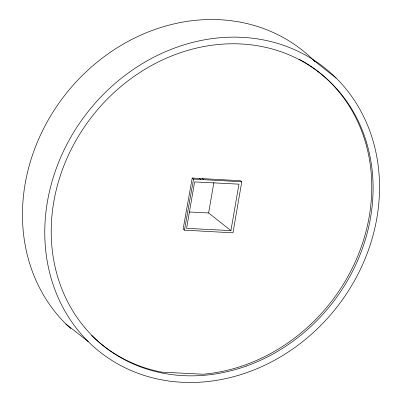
<?xml version="1.0" encoding="UTF-8"?>
<svg xmlns="http://www.w3.org/2000/svg" width="402" height="402" viewBox="0 0 402 402"><rect width="100%" height="100%" fill="white"/><g stroke="black" fill="none" stroke-linecap="round" stroke-linejoin="round"><path stroke-width="0.6" d="M230.924 230.592L186.578 228.351L194.618 181.91L238.959 184.151L230.924 230.592L208.613 212.975L213.899 182.423M241.768 181.784L232.979 232.843L184.463 230.14L183.131 229.09L192.206 178.046L240.436 180.734L241.768 181.784L193.538 179.096L192.206 178.046M184.463 230.14L193.538 179.096M189.252 211.995L208.613 212.975M313.791 60.421L336.102 78.033A181.116 158.217 -51.7 0 1 247.602 372.342A181.116 158.217 -51.7 0 1 52.762 179.046A181.116 158.217 -51.7 0 1 336.102 78.033M202.462 178.619L203.794 179.669M199.297 178.443L200.628 179.493M65.898 323.967L88.209 341.579M299.043 59.174A174.151 152.132 -51.7 0 1 363.885 238.999A174.151 152.132 -51.7 0 1 203.035 374.232L161.694 372.141A174.151 152.132 -51.7 0 1 91.646 335.464M70.888 328.68A181.116 158.217 -51.7 0 1 75.4 82.696A181.116 158.217 -51.7 0 1 315.093 61.722M246.235 366.091A174.151 152.132 -51.7 0 0 331.333 83.103A174.151 152.132 -51.7 0 0 58.893 180.227A174.151 152.132 -51.7 0 0 246.235 366.091"/></g></svg>
